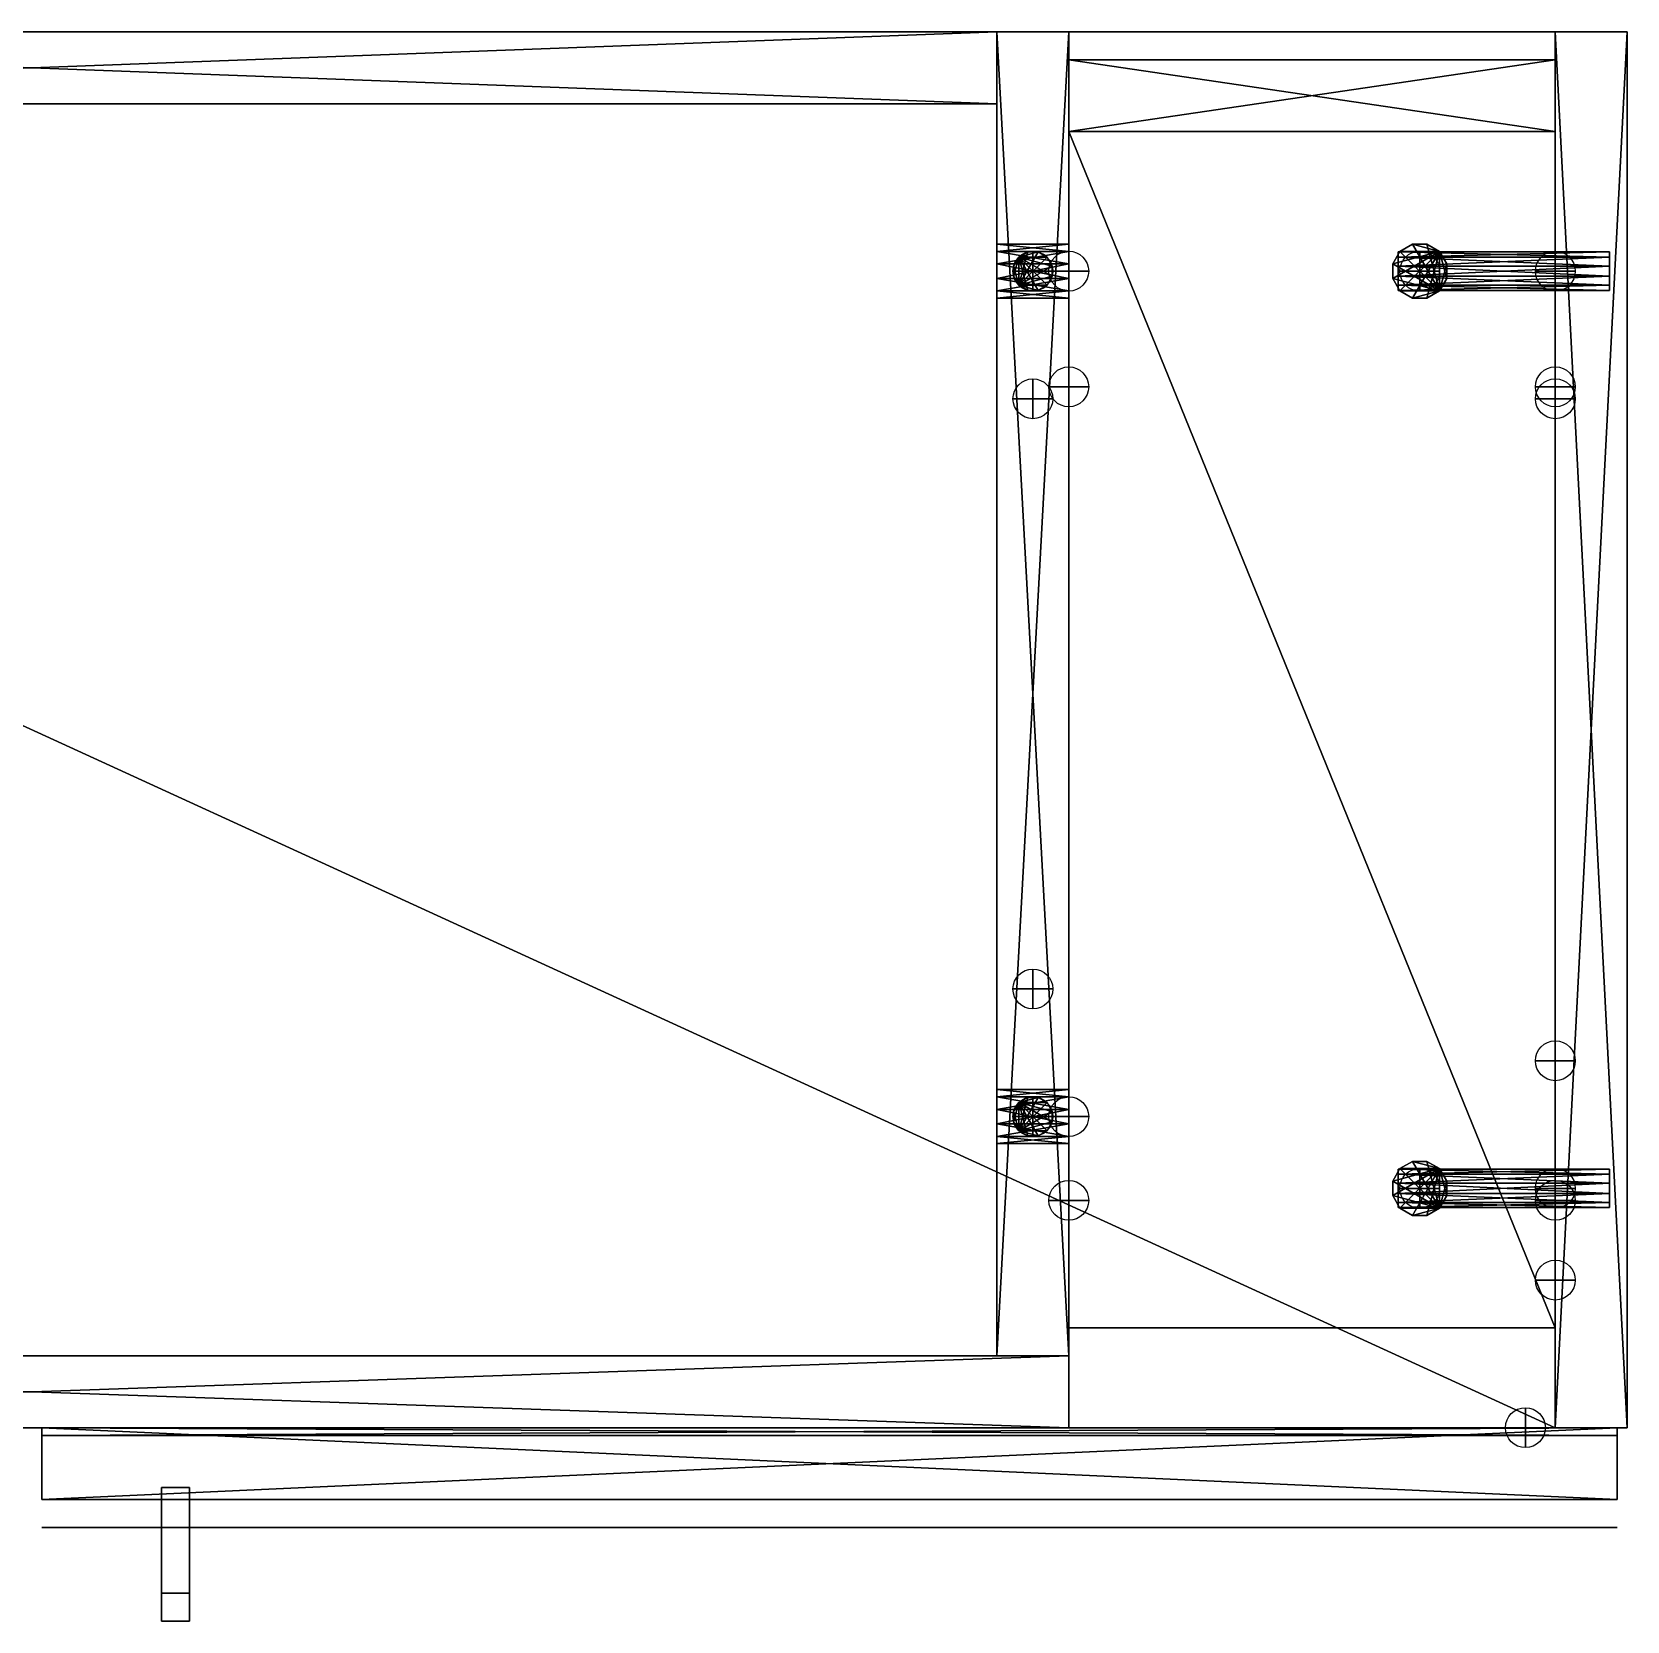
# Model space of a CAD drawing. Header units: centimetres. Extents: x 292.1 to 372.1, y 300.6 to 340.4.
# Drawn here: x 332.1 to 372.1, y 300.6 to 340.45 of the extents above; entities that cross this region are included whole.
import ezdxf

# ---------------------------------------------------------------- set-up
doc = ezdxf.new("R2010")
doc.units = ezdxf.units.CM
doc.header["$MEASUREMENT"] = 0
for name, color, linetype in [('CAB_DOOR_OPENING_SYM', 7, 'Continuous'), ('CAB_DOORS', 31, 'Continuous'), ('CONNCIRCLE', 7, 'Continuous'), ('CONNECTORS', 7, 'Continuous'), ('HANDLES_AND_KNOBS', 253, 'Continuous'), ('HITBOX', 7, 'Continuous'), ('MINIFKS', 6, 'Continuous'), ('PANELS_SIDE', 40, 'Continuous'), ('PANELS_WALL', 6, 'Continuous'), ('SHELVES', 32, 'Continuous')]:
    doc.layers.add(name, color=color, linetype=linetype)

# ---------------------------------------------------------------- blocks, each defined once
blk = doc.blocks.new('WFAN80(SB)720H_TOP_PANEL$1')
at = {"layer": 'SHELVES'}
mesh = blk.add_polyface(dxfattribs=at)
corners = [(0, -35), (0, -35, 1.8), (0, 0), (0, 0, 1.8), (76.4, 0), (76.4, 0, 1.8), (76.4, -35), (76.4, -35, 1.8)]
mesh.append_faces([[corners[k] for k in face] for face in [(2, 1, 3, 2), (4, 3, 5, 4), (6, 5, 7, 6), (0, 7, 1, 0), (2, 6, 0, 2)]], dxfattribs={"vtx0": -1})
mesh.append_faces([[corners[k] for k in face] for face in [(1, 7, 3, 1)]], dxfattribs={"vtx1": -1, "vtx3": -1})
mesh.append_faces([[corners[k] for k in face] for face in [(2, 0, 1, 2), (4, 2, 3, 4), (6, 4, 5, 6), (0, 6, 7, 0), (2, 4, 6, 2), (7, 5, 3, 7)]], dxfattribs={"vtx2": -1, "vtx3": -1})
blk = doc.blocks.new('WFAN80(SB)720H_BOTTOM_PANEL$1')
at = {"layer": 'SHELVES'}
mesh = blk.add_polyface(dxfattribs=at)
corners = [(0, -35), (0, -35, 1.8), (0, 0), (0, 0, 1.8), (76.4, 0), (76.4, 0, 1.8), (76.4, -35), (76.4, -35, 1.8)]
mesh.append_faces([[corners[k] for k in face] for face in [(2, 1, 3, 2), (4, 3, 5, 4), (6, 5, 7, 6), (0, 7, 1, 0), (2, 6, 0, 2)]], dxfattribs={"vtx0": -1})
mesh.append_faces([[corners[k] for k in face] for face in [(1, 7, 3, 1)]], dxfattribs={"vtx1": -1, "vtx3": -1})
mesh.append_faces([[corners[k] for k in face] for face in [(2, 0, 1, 2), (4, 2, 3, 4), (6, 4, 5, 6), (0, 6, 7, 0), (2, 4, 6, 2), (7, 5, 3, 7)]], dxfattribs={"vtx2": -1, "vtx3": -1})
blk = doc.blocks.new('WFAN80(SB)720H_FALSEFRONT$1')
at = {"layer": 'PANELS_WALL'}
mesh = blk.add_polyface(dxfattribs=at)
corners = [(0, 0), (0, -1.8), (0, 0, 68.4), (0, -1.8, 68.4), (52, 0, 68.4), (52, -1.8, 68.4), (52, 0), (52, -1.8)]
mesh.append_faces([[corners[k] for k in face] for face in [(2, 1, 3, 2), (4, 3, 5, 4), (6, 5, 7, 6), (0, 7, 1, 0), (2, 6, 0, 2)]], dxfattribs={"vtx0": -1})
mesh.append_faces([[corners[k] for k in face] for face in [(1, 7, 3, 1)]], dxfattribs={"vtx1": -1, "vtx3": -1})
mesh.append_faces([[corners[k] for k in face] for face in [(2, 0, 1, 2), (4, 2, 3, 4), (6, 4, 5, 6), (0, 6, 7, 0), (2, 4, 6, 2), (7, 5, 3, 7)]], dxfattribs={"vtx2": -1, "vtx3": -1})
blk = doc.blocks.new('WFAN80(SB)720H_DIVIDER$1')
at = {"layer": 'PANELS_SIDE'}
mesh = blk.add_polyface(dxfattribs=at)
corners = [(0, 0), (1.8, 0), (0, 0, 68.4), (1.8, 0, 68.4), (0, -33.2, 68.4), (1.8, -33.2, 68.4), (0, -33.2), (1.8, -33.2)]
mesh.append_faces([[corners[k] for k in face] for face in [(3, 7, 1, 3)]], dxfattribs={"vtx0": -1})
mesh.append_faces([[corners[k] for k in face] for face in [(3, 1, 2, 3), (5, 3, 4, 5), (7, 5, 6, 7), (1, 7, 0, 1), (0, 6, 2, 0)]], dxfattribs={"vtx1": -1, "vtx3": -1})
mesh.append_faces([[corners[k] for k in face] for face in [(1, 0, 2, 1), (3, 2, 4, 3), (5, 4, 6, 5), (7, 6, 0, 7), (6, 4, 2, 6), (3, 5, 7, 3)]], dxfattribs={"vtx2": -1, "vtx3": -1})
blk = doc.blocks.new('Mnfks_ML')
at = {"layer": 'MINIFKS'}
mesh = blk.add_polyface(dxfattribs=at)
corners = [(0.129, -0.483, 1.36), (0.129, -0.483, -3.94), (0.354, -0.354, 1.36), (0.354, -0.354, -3.94), (0.483, -0.129, 1.36), (0.483, -0.129, -3.94), (0.483, 0.129, 1.36), (0.483, 0.129, -3.94), (0.354, 0.354, 1.36), (0.354, 0.354, -3.94), (0.129, 0.483, 1.36), (0.129, 0.483, -3.94), (-0.129, 0.483, 1.36), (-0.129, 0.483, -3.94), (-0.354, 0.354, 1.36), (-0.354, 0.354, -3.94), (-0.483, 0.129, 1.36), (-0.483, 0.129, -3.94), (-0.483, -0.129, 1.36), (-0.483, -0.129, -3.94), (-0.354, -0.354, 1.36), (-0.354, -0.354, -3.94), (-0.129, -0.483, 1.36), (-0.129, -0.483, -3.94)]
mesh.append_faces([[corners[k] for k in face] for face in [(2, 1, 3, 2), (4, 3, 5, 4), (6, 5, 7, 6), (8, 7, 9, 8), (10, 9, 11, 10), (12, 11, 13, 12), (14, 13, 15, 14), (16, 15, 17, 16), (18, 17, 19, 18), (20, 19, 21, 20), (22, 21, 23, 22), (0, 23, 1, 0), (14, 10, 12, 14)]], dxfattribs={"vtx0": -1})
mesh.append_faces([[corners[k] for k in face] for face in [(14, 0, 2, 14), (14, 2, 4, 14), (14, 4, 6, 14), (14, 6, 8, 14), (14, 8, 10, 14), (14, 18, 20, 14), (14, 20, 22, 14), (14, 22, 0, 14)]], dxfattribs={"vtx0": -1, "vtx2": -1})
mesh.append_faces([[corners[k] for k in face] for face in [(3, 1, 15, 3), (5, 3, 15, 5), (7, 5, 15, 7), (9, 7, 15, 9), (11, 9, 15, 11), (21, 19, 15, 21), (23, 21, 15, 23), (1, 23, 15, 1)]], dxfattribs={"vtx1": -1, "vtx2": -1, "vtx3": -1})
mesh.append_faces([[corners[k] for k in face] for face in [(13, 11, 15, 13)]], dxfattribs={"vtx1": -1, "vtx3": -1})
mesh.append_faces([[corners[k] for k in face] for face in [(2, 0, 1, 2), (4, 2, 3, 4), (6, 4, 5, 6), (8, 6, 7, 8), (10, 8, 9, 10), (12, 10, 11, 12), (14, 12, 13, 14), (16, 14, 15, 16), (18, 16, 17, 18), (20, 18, 19, 20), (22, 20, 21, 22), (0, 22, 23, 0), (14, 16, 18, 14), (19, 17, 15, 19)]], dxfattribs={"vtx2": -1, "vtx3": -1})
blk = doc.blocks.new('CONN_dwg-nwconnector-Mnfks_ML.dwg_0.000000_0.0000000.0000001.0000001.0000000.0000000.0000000.0000001.0000000.000000')
at = {"layer": 'CONNCIRCLE'}
blk.add_circle((0, 0), 0.5, dxfattribs=at)
at = {"layer": 'CONNCIRCLE', "extrusion": (1, 0, 0)}
blk.add_circle((0, 0), 0.5, dxfattribs=at)
at = {"layer": 'CONNCIRCLE', "extrusion": (0, 1, 0)}
blk.add_circle((0, 0), 0.5, dxfattribs=at)
at = {"layer": 'PANELS_SIDE'}
blk.add_blockref('Mnfks_ML', (0, 0), dxfattribs=at)
mesh = blk.add_polyface()
corners = [(0, 0, 0.0001), (0, 0), (0, 0.0001, 0.0001), (0, 0.0001), (0.0001, 0, 0.0001), (0.0001, 0), (0.0001, 0.0001, 0.0001), (0.0001, 0.0001)]
mesh.append_faces([[corners[k] for k in face] for face in [(0, 0, 0, 0), (0, 0, 0, 0), (0, 0, 0, 0), (0, 0, 0, 0), (0, 0, 0, 0), (0, 0, 0, 0), (0, 0, 0, 0), (0, 0, 0, 0), (0, 0, 0, 0), (0, 0, 0, 0), (0, 0, 0, 0), (0, 0, 0, 0)]], dxfattribs={"vtx3": -1})
blk = doc.blocks.new('Mnfks_VIDA')
at = {"layer": 'MINIFKS'}
mesh = blk.add_polyface(dxfattribs=at)
corners = [(0.181, -0.676), (0.181, -0.676, -1.8), (0.495, -0.495), (0.495, -0.495, -1.8), (0.676, -0.181), (0.676, -0.181, -1.8), (0.676, 0.181), (0.676, 0.181, -1.8), (0.495, 0.495), (0.495, 0.495, -1.8), (0.181, 0.676), (0.181, 0.676, -1.8), (-0.181, 0.676), (-0.181, 0.676, -1.8), (-0.495, 0.495), (-0.495, 0.495, -1.8), (-0.676, 0.181), (-0.676, 0.181, -1.8), (-0.676, -0.181), (-0.676, -0.181, -1.8), (-0.495, -0.495), (-0.495, -0.495, -1.8), (-0.181, -0.676), (-0.181, -0.676, -1.8)]
mesh.append_faces([[corners[k] for k in face] for face in [(2, 1, 3, 2), (4, 3, 5, 4), (6, 5, 7, 6), (8, 7, 9, 8), (10, 9, 11, 10), (12, 11, 13, 12), (14, 13, 15, 14), (16, 15, 17, 16), (18, 17, 19, 18), (20, 19, 21, 20), (22, 21, 23, 22), (0, 23, 1, 0), (8, 4, 6, 8)]], dxfattribs={"vtx0": -1})
mesh.append_faces([[corners[k] for k in face] for face in [(8, 0, 2, 8), (8, 2, 4, 8), (8, 12, 14, 8), (8, 14, 16, 8), (8, 16, 18, 8), (8, 18, 20, 8), (8, 20, 22, 8), (8, 22, 0, 8)]], dxfattribs={"vtx0": -1, "vtx2": -1})
mesh.append_faces([[corners[k] for k in face] for face in [(3, 1, 9, 3), (5, 3, 9, 5), (15, 13, 9, 15), (17, 15, 9, 17), (19, 17, 9, 19), (21, 19, 9, 21), (23, 21, 9, 23), (1, 23, 9, 1)]], dxfattribs={"vtx1": -1, "vtx2": -1, "vtx3": -1})
mesh.append_faces([[corners[k] for k in face] for face in [(7, 5, 9, 7)]], dxfattribs={"vtx1": -1, "vtx3": -1})
mesh.append_faces([[corners[k] for k in face] for face in [(2, 0, 1, 2), (4, 2, 3, 4), (6, 4, 5, 6), (8, 6, 7, 8), (10, 8, 9, 10), (12, 10, 11, 12), (14, 12, 13, 14), (16, 14, 15, 16), (18, 16, 17, 18), (20, 18, 19, 20), (22, 20, 21, 22), (0, 22, 23, 0), (8, 10, 12, 8), (13, 11, 9, 13)]], dxfattribs={"vtx2": -1, "vtx3": -1})
blk = doc.blocks.new('CONN_dwg-nwconnector-Mnfks_VIDA.dwg_0.000000_0.0000000.0000001.0000000.0000000.0000001.0000000.000000-1.0000000.000000')
at = {"layer": 'CONNCIRCLE'}
blk.add_circle((0, 0), 0.5, dxfattribs=at)
at = {"layer": 'CONNCIRCLE', "extrusion": (1, 0, 0)}
blk.add_circle((0, 0), 0.5, dxfattribs=at)
at = {"layer": 'CONNCIRCLE', "extrusion": (0, 1, 0)}
blk.add_circle((0, 0), 0.5, dxfattribs=at)
at = {"layer": 'PANELS_SIDE', "extrusion": (1, 0, 0), "rotation": 90}
blk.add_blockref('Mnfks_VIDA', (0, 0), dxfattribs=at)
mesh = blk.add_polyface()
corners = [(0, 0, 0.0001), (0, 0), (0, 0.0001, 0.0001), (0, 0.0001), (0.0001, 0, 0.0001), (0.0001, 0), (0.0001, 0.0001, 0.0001), (0.0001, 0.0001)]
mesh.append_faces([[corners[k] for k in face] for face in [(0, 0, 0, 0), (0, 0, 0, 0), (0, 0, 0, 0), (0, 0, 0, 0), (0, 0, 0, 0), (0, 0, 0, 0), (0, 0, 0, 0), (0, 0, 0, 0), (0, 0, 0, 0), (0, 0, 0, 0), (0, 0, 0, 0), (0, 0, 0, 0)]], dxfattribs={"vtx3": -1})
blk = doc.blocks.new('CONN_dwg-nwconnector-Kavela.dwg_0.000000_0.0000000.0000001.0000001.0000000.0000000.0000000.0000001.0000000.000000')
at = {"layer": 'CONNCIRCLE'}
blk.add_circle((0, 0), 0.5, dxfattribs=at)
at = {"layer": 'CONNCIRCLE', "extrusion": (1, 0, 0)}
blk.add_circle((0, 0), 0.5, dxfattribs=at)
at = {"layer": 'CONNCIRCLE', "extrusion": (0, 1, 0)}
blk.add_circle((0, 0), 0.5, dxfattribs=at)
mesh = blk.add_polyface()
corners = [(0, 0, 0.0001), (0, 0), (0, 0.0001, 0.0001), (0, 0.0001), (0.0001, 0, 0.0001), (0.0001, 0), (0.0001, 0.0001, 0.0001), (0.0001, 0.0001)]
mesh.append_faces([[corners[k] for k in face] for face in [(0, 0, 0, 0), (0, 0, 0, 0), (0, 0, 0, 0), (0, 0, 0, 0), (0, 0, 0, 0), (0, 0, 0, 0), (0, 0, 0, 0), (0, 0, 0, 0), (0, 0, 0, 0), (0, 0, 0, 0), (0, 0, 0, 0), (0, 0, 0, 0)]], dxfattribs={"vtx3": -1})
blk = doc.blocks.new('CONN_dwg-nwconnector-Mnfks_ML.dwg_0.000000_0.0000000.0000001.0000001.0000000.0000000.0000000.000000-1.000000-0.000000')
at = {"layer": 'CONNCIRCLE'}
blk.add_circle((0, 0), 0.5, dxfattribs=at)
at = {"layer": 'CONNCIRCLE', "extrusion": (1, 0, 0)}
blk.add_circle((0, 0), 0.5, dxfattribs=at)
at = {"layer": 'CONNCIRCLE', "extrusion": (0, 1, 0)}
blk.add_circle((0, 0), 0.5, dxfattribs=at)
at = {"layer": 'PANELS_SIDE', "extrusion": (0, 1.13057e-16, -1), "rotation": 180}
blk.add_blockref('Mnfks_ML', (0, 0), dxfattribs=at)
mesh = blk.add_polyface()
corners = [(0, 0, 0.0001), (0, 0), (0, 0.0001, 0.0001), (0, 0.0001), (0.0001, 0, 0.0001), (0.0001, 0), (0.0001, 0.0001, 0.0001), (0.0001, 0.0001)]
mesh.append_faces([[corners[k] for k in face] for face in [(0, 0, 0, 0), (0, 0, 0, 0), (0, 0, 0, 0), (0, 0, 0, 0), (0, 0, 0, 0), (0, 0, 0, 0), (0, 0, 0, 0), (0, 0, 0, 0), (0, 0, 0, 0), (0, 0, 0, 0), (0, 0, 0, 0), (0, 0, 0, 0)]], dxfattribs={"vtx3": -1})
blk = doc.blocks.new('CONN_dwg-nwconnector-Mnfks_VIDA.dwg_0.000000_0.0000000.0000001.0000000.0000000.000000-1.0000000.0000001.0000000.000000')
at = {"layer": 'CONNCIRCLE'}
blk.add_circle((0, 0), 0.5, dxfattribs=at)
at = {"layer": 'CONNCIRCLE', "extrusion": (1, 0, 0)}
blk.add_circle((0, 0), 0.5, dxfattribs=at)
at = {"layer": 'CONNCIRCLE', "extrusion": (0, 1, 0)}
blk.add_circle((0, 0), 0.5, dxfattribs=at)
at = {"layer": 'PANELS_SIDE', "extrusion": (1, 0, 0), "rotation": 270}
blk.add_blockref('Mnfks_VIDA', (0, 0), dxfattribs=at)
mesh = blk.add_polyface()
corners = [(0, 0, 0.0001), (0, 0), (0, 0.0001, 0.0001), (0, 0.0001), (0.0001, 0, 0.0001), (0.0001, 0), (0.0001, 0.0001, 0.0001), (0.0001, 0.0001)]
mesh.append_faces([[corners[k] for k in face] for face in [(0, 0, 0, 0), (0, 0, 0, 0), (0, 0, 0, 0), (0, 0, 0, 0), (0, 0, 0, 0), (0, 0, 0, 0), (0, 0, 0, 0), (0, 0, 0, 0), (0, 0, 0, 0), (0, 0, 0, 0), (0, 0, 0, 0), (0, 0, 0, 0)]], dxfattribs={"vtx3": -1})
blk = doc.blocks.new('CONN_dwg-nwconnector-Kavela.dwg_0.000000_0.0000000.0000001.0000001.0000000.0000000.0000000.000000-1.000000-0.000000')
at = {"layer": 'CONNCIRCLE'}
blk.add_circle((0, 0), 0.5, dxfattribs=at)
at = {"layer": 'CONNCIRCLE', "extrusion": (1, 0, 0)}
blk.add_circle((0, 0), 0.5, dxfattribs=at)
at = {"layer": 'CONNCIRCLE', "extrusion": (0, 1, 0)}
blk.add_circle((0, 0), 0.5, dxfattribs=at)
mesh = blk.add_polyface()
corners = [(0, 0, 0.0001), (0, 0), (0, 0.0001, 0.0001), (0, 0.0001), (0.0001, 0, 0.0001), (0.0001, 0), (0.0001, 0.0001, 0.0001), (0.0001, 0.0001)]
mesh.append_faces([[corners[k] for k in face] for face in [(0, 0, 0, 0), (0, 0, 0, 0), (0, 0, 0, 0), (0, 0, 0, 0), (0, 0, 0, 0), (0, 0, 0, 0), (0, 0, 0, 0), (0, 0, 0, 0), (0, 0, 0, 0), (0, 0, 0, 0), (0, 0, 0, 0), (0, 0, 0, 0)]], dxfattribs={"vtx3": -1})
blk = doc.blocks.new('WFAN80(SB)720H_BACKPANEL$1')
at = {"layer": 'PANELS_WALL'}
mesh = blk.add_polyface(dxfattribs=at)
corners = [(0, 0), (0, -1.8), (0, 0, 68.4), (0, -1.8, 68.4), (12.2, 0, 68.4), (12.2, -1.8, 68.4), (12.2, 0), (12.2, -1.8)]
mesh.append_faces([[corners[k] for k in face] for face in [(2, 1, 3, 2), (4, 3, 5, 4), (6, 5, 7, 6), (0, 7, 1, 0), (2, 6, 0, 2)]], dxfattribs={"vtx0": -1})
mesh.append_faces([[corners[k] for k in face] for face in [(1, 7, 3, 1)]], dxfattribs={"vtx1": -1, "vtx3": -1})
mesh.append_faces([[corners[k] for k in face] for face in [(2, 0, 1, 2), (4, 2, 3, 4), (6, 4, 5, 6), (0, 6, 7, 0), (2, 4, 6, 2), (7, 5, 3, 7)]], dxfattribs={"vtx2": -1, "vtx3": -1})
blk = doc.blocks.new('WFAN80(SB)720H_ADJUSTABLE_SHELF$2')
at = {"layer": 'SHELVES'}
mesh = blk.add_polyface(dxfattribs=at)
corners = [(0, -30), (0, -30, 1.8), (0, 0), (0, 0, 1.8), (12.2, 0), (12.2, 0, 1.8), (12.2, -30), (12.2, -30, 1.8)]
mesh.append_faces([[corners[k] for k in face] for face in [(2, 1, 3, 2), (4, 3, 5, 4), (6, 5, 7, 6), (0, 7, 1, 0), (2, 6, 0, 2)]], dxfattribs={"vtx0": -1})
mesh.append_faces([[corners[k] for k in face] for face in [(1, 7, 3, 1)]], dxfattribs={"vtx1": -1, "vtx3": -1})
mesh.append_faces([[corners[k] for k in face] for face in [(2, 0, 1, 2), (4, 2, 3, 4), (6, 4, 5, 6), (0, 6, 7, 0), (2, 4, 6, 2), (7, 5, 3, 7)]], dxfattribs={"vtx2": -1, "vtx3": -1})
blk = doc.blocks.new('CONN_dwg-nwconnector-HrafD.dwg_0.000000_0.0000000.0000001.0000000.0000000.000000-1.0000000.000000-1.0000000.000000')
at = {"layer": 'CONNCIRCLE'}
blk.add_circle((0, 0), 0.5, dxfattribs=at)
at = {"layer": 'CONNCIRCLE', "extrusion": (1, 0, 0)}
blk.add_circle((0, 0), 0.5, dxfattribs=at)
at = {"layer": 'CONNCIRCLE', "extrusion": (0, 1, 0)}
blk.add_circle((0, 0), 0.5, dxfattribs=at)
mesh = blk.add_polyface()
corners = [(0, 0, 0.0001), (0, 0), (0, 0.0001, 0.0001), (0, 0.0001), (0.0001, 0, 0.0001), (0.0001, 0), (0.0001, 0.0001, 0.0001), (0.0001, 0.0001)]
mesh.append_faces([[corners[k] for k in face] for face in [(0, 0, 0, 0), (0, 0, 0, 0), (0, 0, 0, 0), (0, 0, 0, 0), (0, 0, 0, 0), (0, 0, 0, 0), (0, 0, 0, 0), (0, 0, 0, 0), (0, 0, 0, 0), (0, 0, 0, 0), (0, 0, 0, 0), (0, 0, 0, 0)]], dxfattribs={"vtx3": -1})
blk = doc.blocks.new('WFAN80(SB)720H_ADJUSTABLE_SHELF$1')
at = {"layer": 'SHELVES'}
mesh = blk.add_polyface(dxfattribs=at)
corners = [(0, -30), (0, -30, 1.8), (0, 0), (0, 0, 1.8), (12.2, 0), (12.2, 0, 1.8), (12.2, -30), (12.2, -30, 1.8)]
mesh.append_faces([[corners[k] for k in face] for face in [(2, 1, 3, 2), (4, 3, 5, 4), (6, 5, 7, 6), (0, 7, 1, 0), (2, 6, 0, 2)]], dxfattribs={"vtx0": -1})
mesh.append_faces([[corners[k] for k in face] for face in [(1, 7, 3, 1)]], dxfattribs={"vtx1": -1, "vtx3": -1})
mesh.append_faces([[corners[k] for k in face] for face in [(2, 0, 1, 2), (4, 2, 3, 4), (6, 4, 5, 6), (0, 6, 7, 0), (2, 4, 6, 2), (7, 5, 3, 7)]], dxfattribs={"vtx2": -1, "vtx3": -1})
blk = doc.blocks.new('WFAN80(SB)720H_RIGHT_PANEL$1')
at = {"layer": 'PANELS_SIDE'}
mesh = blk.add_polyface(dxfattribs=at)
corners = [(0, 0), (1.8, 0), (0, 0, 72), (1.8, 0, 72), (0, -35, 72), (1.8, -35, 72), (0, -35), (1.8, -35)]
mesh.append_faces([[corners[k] for k in face] for face in [(3, 7, 1, 3)]], dxfattribs={"vtx0": -1})
mesh.append_faces([[corners[k] for k in face] for face in [(3, 1, 2, 3), (5, 3, 4, 5), (7, 5, 6, 7), (1, 7, 0, 1), (0, 6, 2, 0)]], dxfattribs={"vtx1": -1, "vtx3": -1})
mesh.append_faces([[corners[k] for k in face] for face in [(1, 0, 2, 1), (3, 2, 4, 3), (5, 4, 6, 5), (7, 6, 0, 7), (6, 4, 2, 6), (3, 5, 7, 3)]], dxfattribs={"vtx2": -1, "vtx3": -1})
blk = doc.blocks.new('CONN_dwg-nwconnector-Mnfks_ML.dwg_0.000000_0.0000000.0000001.0000000.0000000.000000-1.0000000.0000001.0000000.000000')
at = {"layer": 'CONNCIRCLE'}
blk.add_circle((0, 0), 0.5, dxfattribs=at)
at = {"layer": 'CONNCIRCLE', "extrusion": (1, 0, 0)}
blk.add_circle((0, 0), 0.5, dxfattribs=at)
at = {"layer": 'CONNCIRCLE', "extrusion": (0, 1, 0)}
blk.add_circle((0, 0), 0.5, dxfattribs=at)
at = {"layer": 'PANELS_SIDE', "extrusion": (1, 0, 0), "rotation": 270}
blk.add_blockref('Mnfks_ML', (0, 0), dxfattribs=at)
mesh = blk.add_polyface()
corners = [(0, 0, 0.0001), (0, 0), (0, 0.0001, 0.0001), (0, 0.0001), (0.0001, 0, 0.0001), (0.0001, 0), (0.0001, 0.0001, 0.0001), (0.0001, 0.0001)]
mesh.append_faces([[corners[k] for k in face] for face in [(0, 0, 0, 0), (0, 0, 0, 0), (0, 0, 0, 0), (0, 0, 0, 0), (0, 0, 0, 0), (0, 0, 0, 0), (0, 0, 0, 0), (0, 0, 0, 0), (0, 0, 0, 0), (0, 0, 0, 0), (0, 0, 0, 0), (0, 0, 0, 0)]], dxfattribs={"vtx3": -1})
blk = doc.blocks.new('CONN_dwg-nwconnector-Mnfks_VIDA.dwg_0.000000_0.0000000.0000001.0000001.0000000.0000000.0000000.000000-1.0000000.000000')
at = {"layer": 'CONNCIRCLE'}
blk.add_circle((0, 0), 0.5, dxfattribs=at)
at = {"layer": 'CONNCIRCLE', "extrusion": (1, 0, 0)}
blk.add_circle((0, 0), 0.5, dxfattribs=at)
at = {"layer": 'CONNCIRCLE', "extrusion": (0, 1, 0)}
blk.add_circle((0, 0), 0.5, dxfattribs=at)
at = {"layer": 'PANELS_SIDE', "extrusion": (0, 0, -1), "rotation": 180}
blk.add_blockref('Mnfks_VIDA', (0, 0), dxfattribs=at)
mesh = blk.add_polyface()
corners = [(0, 0, 0.0001), (0, 0), (0, 0.0001, 0.0001), (0, 0.0001), (0.0001, 0, 0.0001), (0.0001, 0), (0.0001, 0.0001, 0.0001), (0.0001, 0.0001)]
mesh.append_faces([[corners[k] for k in face] for face in [(0, 0, 0, 0), (0, 0, 0, 0), (0, 0, 0, 0), (0, 0, 0, 0), (0, 0, 0, 0), (0, 0, 0, 0), (0, 0, 0, 0), (0, 0, 0, 0), (0, 0, 0, 0), (0, 0, 0, 0), (0, 0, 0, 0), (0, 0, 0, 0)]], dxfattribs={"vtx3": -1})
blk = doc.blocks.new('CONN_dwg-nwconnector-Kavela.dwg_0.000000_0.0000000.0000001.0000000.0000000.000000-1.0000000.0000001.0000000.000000')
at = {"layer": 'CONNCIRCLE'}
blk.add_circle((0, 0), 0.5, dxfattribs=at)
at = {"layer": 'CONNCIRCLE', "extrusion": (1, 0, 0)}
blk.add_circle((0, 0), 0.5, dxfattribs=at)
at = {"layer": 'CONNCIRCLE', "extrusion": (0, 1, 0)}
blk.add_circle((0, 0), 0.5, dxfattribs=at)
mesh = blk.add_polyface()
corners = [(0, 0, 0.0001), (0, 0), (0, 0.0001, 0.0001), (0, 0.0001), (0.0001, 0, 0.0001), (0.0001, 0), (0.0001, 0.0001, 0.0001), (0.0001, 0.0001)]
mesh.append_faces([[corners[k] for k in face] for face in [(0, 0, 0, 0), (0, 0, 0, 0), (0, 0, 0, 0), (0, 0, 0, 0), (0, 0, 0, 0), (0, 0, 0, 0), (0, 0, 0, 0), (0, 0, 0, 0), (0, 0, 0, 0), (0, 0, 0, 0), (0, 0, 0, 0), (0, 0, 0, 0)]], dxfattribs={"vtx3": -1})
blk = doc.blocks.new('CONN_dwg-nwconnector-Mnfks_ML.dwg_0.000000_0.0000000.0000001.0000000.0000000.0000001.0000000.000000-1.0000000.000000')
at = {"layer": 'CONNCIRCLE'}
blk.add_circle((0, 0), 0.5, dxfattribs=at)
at = {"layer": 'CONNCIRCLE', "extrusion": (1, 0, 0)}
blk.add_circle((0, 0), 0.5, dxfattribs=at)
at = {"layer": 'CONNCIRCLE', "extrusion": (0, 1, 0)}
blk.add_circle((0, 0), 0.5, dxfattribs=at)
at = {"layer": 'PANELS_SIDE', "extrusion": (1, 0, 0), "rotation": 90}
blk.add_blockref('Mnfks_ML', (0, 0), dxfattribs=at)
mesh = blk.add_polyface()
corners = [(0, 0, 0.0001), (0, 0), (0, 0.0001, 0.0001), (0, 0.0001), (0.0001, 0, 0.0001), (0.0001, 0), (0.0001, 0.0001, 0.0001), (0.0001, 0.0001)]
mesh.append_faces([[corners[k] for k in face] for face in [(0, 0, 0, 0), (0, 0, 0, 0), (0, 0, 0, 0), (0, 0, 0, 0), (0, 0, 0, 0), (0, 0, 0, 0), (0, 0, 0, 0), (0, 0, 0, 0), (0, 0, 0, 0), (0, 0, 0, 0), (0, 0, 0, 0), (0, 0, 0, 0)]], dxfattribs={"vtx3": -1})
blk = doc.blocks.new('CONN_dwg-nwconnector-Mnfks_VIDA.dwg_0.000000_0.0000000.0000001.0000001.0000000.0000000.0000000.0000001.0000000.000000')
at = {"layer": 'CONNCIRCLE'}
blk.add_circle((0, 0), 0.5, dxfattribs=at)
at = {"layer": 'CONNCIRCLE', "extrusion": (1, 0, 0)}
blk.add_circle((0, 0), 0.5, dxfattribs=at)
at = {"layer": 'CONNCIRCLE', "extrusion": (0, 1, 0)}
blk.add_circle((0, 0), 0.5, dxfattribs=at)
at = {"layer": 'PANELS_SIDE'}
blk.add_blockref('Mnfks_VIDA', (0, 0), dxfattribs=at)
mesh = blk.add_polyface()
corners = [(0, 0, 0.0001), (0, 0), (0, 0.0001, 0.0001), (0, 0.0001), (0.0001, 0, 0.0001), (0.0001, 0), (0.0001, 0.0001, 0.0001), (0.0001, 0.0001)]
mesh.append_faces([[corners[k] for k in face] for face in [(0, 0, 0, 0), (0, 0, 0, 0), (0, 0, 0, 0), (0, 0, 0, 0), (0, 0, 0, 0), (0, 0, 0, 0), (0, 0, 0, 0), (0, 0, 0, 0), (0, 0, 0, 0), (0, 0, 0, 0), (0, 0, 0, 0), (0, 0, 0, 0)]], dxfattribs={"vtx3": -1})
blk = doc.blocks.new('CONN_dwg-nwconnector-Kavela.dwg_0.000000_0.0000000.0000001.0000000.0000000.0000001.0000000.000000-1.0000000.000000')
at = {"layer": 'CONNCIRCLE'}
blk.add_circle((0, 0), 0.5, dxfattribs=at)
at = {"layer": 'CONNCIRCLE', "extrusion": (1, 0, 0)}
blk.add_circle((0, 0), 0.5, dxfattribs=at)
at = {"layer": 'CONNCIRCLE', "extrusion": (0, 1, 0)}
blk.add_circle((0, 0), 0.5, dxfattribs=at)
mesh = blk.add_polyface()
corners = [(0, 0, 0.0001), (0, 0), (0, 0.0001, 0.0001), (0, 0.0001), (0.0001, 0, 0.0001), (0.0001, 0), (0.0001, 0.0001, 0.0001), (0.0001, 0.0001)]
mesh.append_faces([[corners[k] for k in face] for face in [(0, 0, 0, 0), (0, 0, 0, 0), (0, 0, 0, 0), (0, 0, 0, 0), (0, 0, 0, 0), (0, 0, 0, 0), (0, 0, 0, 0), (0, 0, 0, 0), (0, 0, 0, 0), (0, 0, 0, 0), (0, 0, 0, 0), (0, 0, 0, 0)]], dxfattribs={"vtx3": -1})
blk = doc.blocks.new('CONN_dwg-nwconnector-HrafD.dwg_0.000000_0.0000000.0000001.0000000.0000000.0000001.0000000.000000-1.0000000.000000')
at = {"layer": 'CONNCIRCLE'}
blk.add_circle((0, 0), 0.5, dxfattribs=at)
at = {"layer": 'CONNCIRCLE', "extrusion": (1, 0, 0)}
blk.add_circle((0, 0), 0.5, dxfattribs=at)
at = {"layer": 'CONNCIRCLE', "extrusion": (0, 1, 0)}
blk.add_circle((0, 0), 0.5, dxfattribs=at)
mesh = blk.add_polyface()
corners = [(0, 0, 0.0001), (0, 0), (0, 0.0001, 0.0001), (0, 0.0001), (0.0001, 0, 0.0001), (0.0001, 0), (0.0001, 0.0001, 0.0001), (0.0001, 0.0001)]
mesh.append_faces([[corners[k] for k in face] for face in [(0, 0, 0, 0), (0, 0, 0, 0), (0, 0, 0, 0), (0, 0, 0, 0), (0, 0, 0, 0), (0, 0, 0, 0), (0, 0, 0, 0), (0, 0, 0, 0), (0, 0, 0, 0), (0, 0, 0, 0), (0, 0, 0, 0), (0, 0, 0, 0)]], dxfattribs={"vtx3": -1})
blk = doc.blocks.new('WFAN80(SB)720H_RAIL$1')
at = {"layer": 'PANELS_WALL'}
mesh = blk.add_polyface(dxfattribs=at)
corners = [(0, 0), (0, -1.8), (0, 0, 12), (0, -1.8, 12), (48.4, 0, 12), (48.4, -1.8, 12), (48.4, 0), (48.4, -1.8)]
mesh.append_faces([[corners[k] for k in face] for face in [(2, 1, 3, 2), (4, 3, 5, 4), (6, 5, 7, 6), (0, 7, 1, 0), (2, 6, 0, 2)]], dxfattribs={"vtx0": -1})
mesh.append_faces([[corners[k] for k in face] for face in [(1, 7, 3, 1)]], dxfattribs={"vtx1": -1, "vtx3": -1})
mesh.append_faces([[corners[k] for k in face] for face in [(2, 0, 1, 2), (4, 2, 3, 4), (6, 4, 5, 6), (0, 6, 7, 0), (2, 4, 6, 2), (7, 5, 3, 7)]], dxfattribs={"vtx2": -1, "vtx3": -1})
blk = doc.blocks.new('KA--RDUZ_____0395X0715$1')
at = {"layer": 'CAB_DOORS'}
mesh = blk.add_polyface(dxfattribs=at)
corners = [(-19.75, -1.8), (-19.75, -1.8, 71.5), (-19.75, 0), (-19.75, 0, 71.5), (19.75, -1.8, 71.5), (19.75, 0, 71.5), (19.75, -1.8), (19.75, 0)]
mesh.append_faces([[corners[k] for k in face] for face in [(2, 1, 3), (3, 4, 5), (5, 6, 7), (7, 0, 2), (1, 6, 4), (5, 2, 3)]], dxfattribs={"vtx0": -1})
mesh.append_faces([[corners[k] for k in face] for face in [(0, 1, 2), (1, 4, 3), (4, 6, 5), (6, 0, 7), (0, 6, 1), (7, 2, 5)]], dxfattribs={"vtx1": -1})
at = {"layer": 'HITBOX'}
mesh = blk.add_polyface(dxfattribs=at)
corners = [(-19.75, -0.2), (-19.75, -0.2, 71.5), (-19.75, 0), (-19.75, 0, 71.5), (19.75, -0.2, 71.5), (19.75, 0, 71.5), (19.75, -0.2), (19.75, 0)]
mesh.append_faces([[corners[k] for k in face] for face in [(2, 1, 3), (3, 4, 5), (5, 6, 7), (7, 0, 2), (1, 6, 4), (5, 2, 3)]], dxfattribs={"vtx0": -1})
mesh.append_faces([[corners[k] for k in face] for face in [(0, 1, 2), (1, 4, 3), (4, 6, 5), (6, 0, 7), (0, 6, 1), (7, 2, 5)]], dxfattribs={"vtx1": -1})
blk = doc.blocks.new('HANDLES_AND_KNOBS_KULP1')
mesh = blk.add_polyface()
corners = [(-0.35, -3.85), (-0.35, -3.15), (0.35, -3.15), (0.35, -3.85), (-0.35, -3.85, 3.35), (-0.35, -3.15, 2.65), (0.35, -3.15, 2.65), (0.35, -3.85, 3.35)]
mesh.append_faces([[corners[k] for k in face] for face in [(0, 1, 2, 3), (4, 5, 6, 7), (0, 1, 5, 4), (1, 2, 6, 5), (2, 3, 7, 6), (3, 0, 4, 7)]])
at = {"layer": 'HANDLES_AND_KNOBS'}
mesh = blk.add_polyface(dxfattribs=at)
corners = [(-0.35, 3.85), (-0.35, 3.15), (0.35, 3.15), (0.35, 3.85), (-0.35, 3.85, 3.35), (-0.35, 3.15, 2.65), (0.35, 3.15, 2.65), (0.35, 3.85, 3.35)]
mesh.append_faces([[corners[k] for k in face] for face in [(0, 1, 2, 3), (4, 5, 6, 7), (0, 1, 5, 4), (1, 2, 6, 5), (2, 3, 7, 6), (3, 0, 4, 7)]])
mesh = blk.add_polyface(dxfattribs=at)
corners = [(-0.35, -3.15, 2.65), (-0.35, 3.15, 2.65), (0.35, 3.15, 2.65), (0.35, -3.15, 2.65), (-0.35, -3.85, 3.35), (-0.35, 3.85, 3.35), (0.35, 3.85, 3.35), (0.35, -3.85, 3.35)]
mesh.append_faces([[corners[k] for k in face] for face in [(0, 1, 2, 3), (4, 5, 6, 7), (0, 1, 5, 4), (1, 2, 6, 5), (2, 3, 7, 6), (3, 0, 4, 7)]])
blk = doc.blocks.new('KAGDRDUZ_____0395X0715$1')
at = {"layer": 'CAB_DOOR_OPENING_SYM'}
for p, q in [((-19.75, -2.5), (19.75, -2.5, 35.75)), ((19.75, -2.5, 35.75), (-19.75, -2.5, 71.5))]:
    blk.add_line(p, q, dxfattribs=at)
at = {"layer": 'CAB_DOORS', "color": 0}
blk.add_blockref('KA--RDUZ_____0395X0715$1', (0, 0), dxfattribs=at)
at = {"layer": 'HANDLES_AND_KNOBS', "extrusion": (0, -1, 6.12303e-17)}
blk.add_blockref('HANDLES_AND_KNOBS_KULP1', (16.4, 6.85, 1.5), dxfattribs=at)
blk = doc.blocks.new('hinge_cup')
for centre in [(-0.496, 1.765), (-0.496, -2.049)]:
    blk.add_circle(centre, 0.15)
blk = doc.blocks.new('CONN_dwg-connectors-hinge_cup.dwg_3.141593_0.0000001.0000000.0000001.0000000.0000000.0000000.0000001.0000000.000000')
at = {"layer": 'CONNCIRCLE'}
blk.add_circle((0, 0), 0.5, dxfattribs=at)
at = {"layer": 'CONNCIRCLE', "extrusion": (1, 0, 0)}
blk.add_circle((0, 0), 0.5, dxfattribs=at)
at = {"layer": 'CONNCIRCLE', "extrusion": (0, 1, 0)}
blk.add_circle((0, 0), 0.5, dxfattribs=at)
at = {"layer": 'CAB_DOORS', "extrusion": (0, 1, 0), "rotation": 180.0000000000119}
blk.add_blockref('hinge_cup', (0, 0), dxfattribs=at)
mesh = blk.add_polyface()
corners = [(0, 0, 0.0001), (0, 0), (0, 0.0001, 0.0001), (0, 0.0001), (0.0001, 0, 0.0001), (0.0001, 0), (0.0001, 0.0001, 0.0001), (0.0001, 0.0001)]
mesh.append_faces([[corners[k] for k in face] for face in [(0, 0, 0, 0), (0, 0, 0, 0), (0, 0, 0, 0), (0, 0, 0, 0), (0, 0, 0, 0), (0, 0, 0, 0), (0, 0, 0, 0), (0, 0, 0, 0), (0, 0, 0, 0), (0, 0, 0, 0), (0, 0, 0, 0), (0, 0, 0, 0)]], dxfattribs={"vtx3": -1})
blk = doc.blocks.new('CONN_dwg-connectors-hinge_base.dwg_3.141593_-1.0000000.0000000.0000001.0000000.0000000.0000000.0000001.0000000.000000')
at = {"layer": 'CONNCIRCLE'}
blk.add_circle((0, 0), 0.5, dxfattribs=at)
at = {"layer": 'CONNCIRCLE', "extrusion": (1, 0, 0)}
blk.add_circle((0, 0), 0.5, dxfattribs=at)
at = {"layer": 'CONNCIRCLE', "extrusion": (0, 1, 0)}
blk.add_circle((0, 0), 0.5, dxfattribs=at)
mesh = blk.add_polyface()
corners = [(0, 0, 0.0001), (0, 0), (0, 0.0001, 0.0001), (0, 0.0001), (0.0001, 0, 0.0001), (0.0001, 0), (0.0001, 0.0001, 0.0001), (0.0001, 0.0001)]
mesh.append_faces([[corners[k] for k in face] for face in [(0, 0, 0, 0), (0, 0, 0, 0), (0, 0, 0, 0), (0, 0, 0, 0), (0, 0, 0, 0), (0, 0, 0, 0), (0, 0, 0, 0), (0, 0, 0, 0), (0, 0, 0, 0), (0, 0, 0, 0), (0, 0, 0, 0), (0, 0, 0, 0)]], dxfattribs={"vtx3": -1})

msp = doc.modelspace()

# ---------------------------------------------------------------- block references
at = {"layer": 'CAB_DOORS', "xscale": -1}
msp.add_blockref('KAGDRDUZ_____0395X0715$1', (352.102, 305.45, 0.25), dxfattribs=at)
at = {"layer": 'CONNECTORS'}
for name, p in [('CONN_dwg-nwconnector-Mnfks_VIDA.dwg_0.000000_0.0000000.0000001.0000000.0000000.0000001.0000000.000000-1.0000000.000000', (358.102, 334.45, 66.8)), ('CONN_dwg-nwconnector-Mnfks_VIDA.dwg_0.000000_0.0000000.0000001.0000000.0000000.000000-1.0000000.0000001.0000000.000000', (358.102, 334.45, 5.2)), ('CONN_dwg-nwconnector-Mnfks_ML.dwg_0.000000_0.0000000.0000001.0000001.0000000.0000000.0000000.0000001.0000000.000000', (357.202, 334.45, 70.2)), ('CONN_dwg-nwconnector-Mnfks_ML.dwg_0.000000_0.0000000.0000001.0000001.0000000.0000000.0000000.000000-1.000000-0.000000', (357.202, 334.45, 1.8)), ('CONN_dwg-nwconnector-Mnfks_VIDA.dwg_0.000000_0.0000000.0000001.0000001.0000000.0000000.0000000.000000-1.0000000.000000', (366.902, 334.45, 70.2)), ('CONN_dwg-nwconnector-Mnfks_VIDA.dwg_0.000000_0.0000000.0000001.0000001.0000000.0000000.0000000.0000001.0000000.000000', (366.902, 334.45, 1.8)), ('CONN_dwg-nwconnector-Mnfks_ML.dwg_0.000000_0.0000000.0000001.0000000.0000000.000000-1.0000000.0000001.0000000.000000', (370.302, 334.45, 71.1)), ('CONN_dwg-nwconnector-Mnfks_ML.dwg_0.000000_0.0000000.0000001.0000000.0000000.0000001.0000000.000000-1.0000000.000000', (370.302, 334.45, 0.9)), ('CONN_dwg-nwconnector-HrafD.dwg_0.000000_0.0000000.0000001.0000000.0000000.000000-1.0000000.000000-1.0000000.000000', (358.102, 331.55, 46.55)), ('CONN_dwg-nwconnector-HrafD.dwg_0.000000_0.0000000.0000001.0000000.0000000.000000-1.0000000.000000-1.0000000.000000', (358.102, 331.55, 43.35)), ('CONN_dwg-nwconnector-HrafD.dwg_0.000000_0.0000000.0000001.0000000.0000000.000000-1.0000000.000000-1.0000000.000000', (358.102, 331.55, 49.75)), ('CONN_dwg-nwconnector-HrafD.dwg_0.000000_0.0000000.0000001.0000000.0000000.000000-1.0000000.000000-1.0000000.000000', (358.102, 331.55, 23.15)), ('CONN_dwg-nwconnector-HrafD.dwg_0.000000_0.0000000.0000001.0000000.0000000.000000-1.0000000.000000-1.0000000.000000', (358.102, 331.55, 19.95)), ('CONN_dwg-nwconnector-HrafD.dwg_0.000000_0.0000000.0000001.0000000.0000000.000000-1.0000000.000000-1.0000000.000000', (358.102, 331.55, 26.35)), ('CONN_dwg-nwconnector-HrafD.dwg_0.000000_0.0000000.0000001.0000000.0000000.0000001.0000000.000000-1.0000000.000000', (370.302, 331.55, 46.55)), ('CONN_dwg-nwconnector-HrafD.dwg_0.000000_0.0000000.0000001.0000000.0000000.0000001.0000000.000000-1.0000000.000000', (370.302, 331.55, 43.35)), ('CONN_dwg-nwconnector-HrafD.dwg_0.000000_0.0000000.0000001.0000000.0000000.0000001.0000000.000000-1.0000000.000000', (370.302, 331.55, 49.75)), ('CONN_dwg-nwconnector-HrafD.dwg_0.000000_0.0000000.0000001.0000000.0000000.0000001.0000000.000000-1.0000000.000000', (370.302, 331.55, 23.15)), ('CONN_dwg-nwconnector-HrafD.dwg_0.000000_0.0000000.0000001.0000000.0000000.0000001.0000000.000000-1.0000000.000000', (370.302, 331.55, 19.95)), ('CONN_dwg-nwconnector-HrafD.dwg_0.000000_0.0000000.0000001.0000000.0000000.0000001.0000000.000000-1.0000000.000000', (370.302, 331.55, 26.35)), ('CONN_dwg-nwconnector-Kavela.dwg_0.000000_0.0000000.0000001.0000001.0000000.0000000.0000000.0000001.0000000.000000', (357.202, 331.25, 70.2)), ('CONN_dwg-nwconnector-Kavela.dwg_0.000000_0.0000000.0000001.0000001.0000000.0000000.0000000.000000-1.000000-0.000000', (357.202, 331.25, 1.8)), ('CONN_dwg-nwconnector-Kavela.dwg_0.000000_0.0000000.0000001.0000000.0000000.000000-1.0000000.0000001.0000000.000000', (370.302, 331.25, 71.1)), ('CONN_dwg-nwconnector-Kavela.dwg_0.000000_0.0000000.0000001.0000000.0000000.0000001.0000000.000000-1.0000000.000000', (370.302, 331.25, 0.9)), ('CONN_dwg-nwconnector-Kavela.dwg_0.000000_0.0000000.0000001.0000001.0000000.0000000.0000000.0000001.0000000.000000', (357.202, 316.45, 70.2)), ('CONN_dwg-nwconnector-Kavela.dwg_0.000000_0.0000000.0000001.0000001.0000000.0000000.0000000.000000-1.000000-0.000000', (357.202, 316.45, 1.8)), ('CONN_dwg-nwconnector-Kavela.dwg_0.000000_0.0000000.0000001.0000000.0000000.000000-1.0000000.0000001.0000000.000000', (370.302, 314.65, 71.1)), ('CONN_dwg-nwconnector-Kavela.dwg_0.000000_0.0000000.0000001.0000000.0000000.0000001.0000000.000000-1.0000000.000000', (370.302, 314.65, 0.9)), ('CONN_dwg-nwconnector-Mnfks_VIDA.dwg_0.000000_0.0000000.0000001.0000000.0000000.0000001.0000000.000000-1.0000000.000000', (358.102, 313.25, 66.8)), ('CONN_dwg-nwconnector-Mnfks_VIDA.dwg_0.000000_0.0000000.0000001.0000000.0000000.000000-1.0000000.0000001.0000000.000000', (358.102, 313.25, 5.2)), ('CONN_dwg-nwconnector-Mnfks_ML.dwg_0.000000_0.0000000.0000001.0000001.0000000.0000000.0000000.0000001.0000000.000000', (357.202, 313.25, 70.2)), ('CONN_dwg-nwconnector-Mnfks_ML.dwg_0.000000_0.0000000.0000001.0000001.0000000.0000000.0000000.000000-1.000000-0.000000', (357.202, 313.25, 1.8)), ('CONN_dwg-nwconnector-Mnfks_VIDA.dwg_0.000000_0.0000000.0000001.0000001.0000000.0000000.0000000.000000-1.0000000.000000', (366.902, 311.45, 70.2)), ('CONN_dwg-nwconnector-Mnfks_VIDA.dwg_0.000000_0.0000000.0000001.0000001.0000000.0000000.0000000.0000001.0000000.000000', (366.902, 311.45, 1.8)), ('CONN_dwg-nwconnector-HrafD.dwg_0.000000_0.0000000.0000001.0000000.0000000.000000-1.0000000.000000-1.0000000.000000', (358.102, 311.15, 46.55)), ('CONN_dwg-nwconnector-HrafD.dwg_0.000000_0.0000000.0000001.0000000.0000000.000000-1.0000000.000000-1.0000000.000000', (358.102, 311.15, 43.35)), ('CONN_dwg-nwconnector-HrafD.dwg_0.000000_0.0000000.0000001.0000000.0000000.000000-1.0000000.000000-1.0000000.000000', (358.102, 311.15, 49.75)), ('CONN_dwg-nwconnector-HrafD.dwg_0.000000_0.0000000.0000001.0000000.0000000.000000-1.0000000.000000-1.0000000.000000', (358.102, 311.15, 23.15)), ('CONN_dwg-nwconnector-HrafD.dwg_0.000000_0.0000000.0000001.0000000.0000000.000000-1.0000000.000000-1.0000000.000000', (358.102, 311.15, 19.95)), ('CONN_dwg-nwconnector-HrafD.dwg_0.000000_0.0000000.0000001.0000000.0000000.000000-1.0000000.000000-1.0000000.000000', (358.102, 311.15, 26.35)), ('CONN_dwg-nwconnector-Mnfks_ML.dwg_0.000000_0.0000000.0000001.0000000.0000000.000000-1.0000000.0000001.0000000.000000', (370.302, 311.45, 71.1)), ('CONN_dwg-nwconnector-Mnfks_ML.dwg_0.000000_0.0000000.0000001.0000000.0000000.0000001.0000000.000000-1.0000000.000000', (370.302, 311.45, 0.9)), ('CONN_dwg-nwconnector-HrafD.dwg_0.000000_0.0000000.0000001.0000000.0000000.0000001.0000000.000000-1.0000000.000000', (370.302, 311.15, 46.55)), ('CONN_dwg-nwconnector-HrafD.dwg_0.000000_0.0000000.0000001.0000000.0000000.0000001.0000000.000000-1.0000000.000000', (370.302, 311.15, 43.35)), ('CONN_dwg-nwconnector-HrafD.dwg_0.000000_0.0000000.0000001.0000000.0000000.0000001.0000000.000000-1.0000000.000000', (370.302, 311.15, 49.75)), ('CONN_dwg-nwconnector-HrafD.dwg_0.000000_0.0000000.0000001.0000000.0000000.0000001.0000000.000000-1.0000000.000000', (370.302, 311.15, 23.15)), ('CONN_dwg-nwconnector-HrafD.dwg_0.000000_0.0000000.0000001.0000000.0000000.0000001.0000000.000000-1.0000000.000000', (370.302, 311.15, 19.95)), ('CONN_dwg-nwconnector-HrafD.dwg_0.000000_0.0000000.0000001.0000000.0000000.0000001.0000000.000000-1.0000000.000000', (370.302, 311.15, 26.35)), ('CONN_dwg-connectors-hinge_base.dwg_3.141593_-1.0000000.0000000.0000001.0000000.0000000.0000000.0000001.0000000.000000', (370.302, 309.15, 61.75)), ('CONN_dwg-connectors-hinge_base.dwg_3.141593_-1.0000000.0000000.0000001.0000000.0000000.0000000.0000001.0000000.000000', (370.302, 309.15, 10.25)), ('CONN_dwg-connectors-hinge_cup.dwg_3.141593_0.0000001.0000000.0000001.0000000.0000000.0000000.0000001.0000000.000000', (369.552, 305.45, 61.75)), ('CONN_dwg-connectors-hinge_cup.dwg_3.141593_0.0000001.0000000.0000001.0000000.0000000.0000000.0000001.0000000.000000', (369.552, 305.45, 10.25))]:
    msp.add_blockref(name, p, dxfattribs=at)
at = {"layer": 'PANELS_SIDE'}
for name, p in [('WFAN80(SB)720H_DIVIDER$1', (356.302, 340.45, 1.8)), ('WFAN80(SB)720H_RIGHT_PANEL$1', (370.302, 340.45))]:
    msp.add_blockref(name, p, dxfattribs=at)
at = {"layer": 'PANELS_WALL'}
for name, p in [('WFAN80(SB)720H_RAIL$1', (307.902, 340.45, 58.2)), ('WFAN80(SB)720H_BACKPANEL$1', (358.102, 339.75, 1.8)), ('WFAN80(SB)720H_FALSEFRONT$1', (306.102, 307.25, 1.8))]:
    msp.add_blockref(name, p, dxfattribs=at)
at = {"layer": 'SHELVES'}
for name, p in [('WFAN80(SB)720H_TOP_PANEL$1', (293.902, 340.45, 70.2)), ('WFAN80(SB)720H_BOTTOM_PANEL$1', (293.902, 340.45)), ('WFAN80(SB)720H_ADJUSTABLE_SHELF$2', (358.102, 337.95, 46.8)), ('WFAN80(SB)720H_ADJUSTABLE_SHELF$1', (358.102, 337.95, 23.4))]:
    msp.add_blockref(name, p, dxfattribs=at)

doc.saveas('drawing.dxf')
